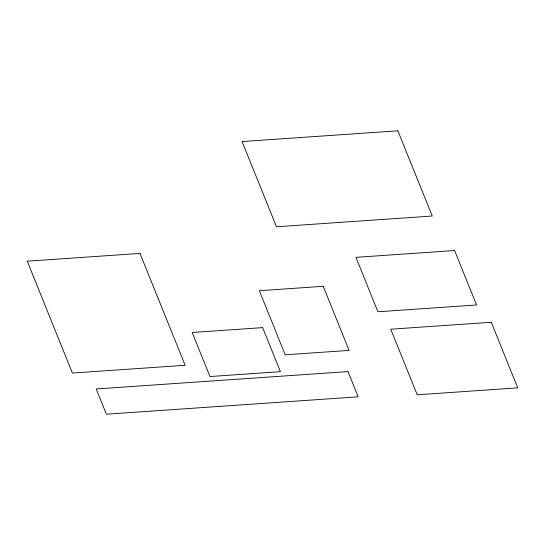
<?xml version="1.0" encoding="UTF-8"?>
<svg xmlns="http://www.w3.org/2000/svg" width="545" height="545" viewBox="0 0 545 545"><rect width="100%" height="100%" fill="white"/><g stroke="black" fill="none" stroke-linecap="round" stroke-linejoin="round"><path stroke-width="0.82" d="M397.857 130.8L242.082 141.55L276.478 226.768L432.253 216.018L397.857 130.8M139.99 253.418L27.25 261.198L72.396 373.053L185.137 365.273L139.99 253.418M454.598 250.53L355.953 257.335L377.923 311.781L476.575 304.975L454.598 250.53M323.219 286.302L259.338 290.71L285.205 354.809L349.093 350.401L323.219 286.302M262.642 327.62L192.181 332.484L209.961 376.534L280.423 371.67L262.642 327.62M491.283 322.272L390.751 329.207L417.225 394.791L517.75 387.856L491.283 322.272M347.989 371.588L96.199 388.96L106.384 414.2L358.174 396.828L347.989 371.588"/></g></svg>
